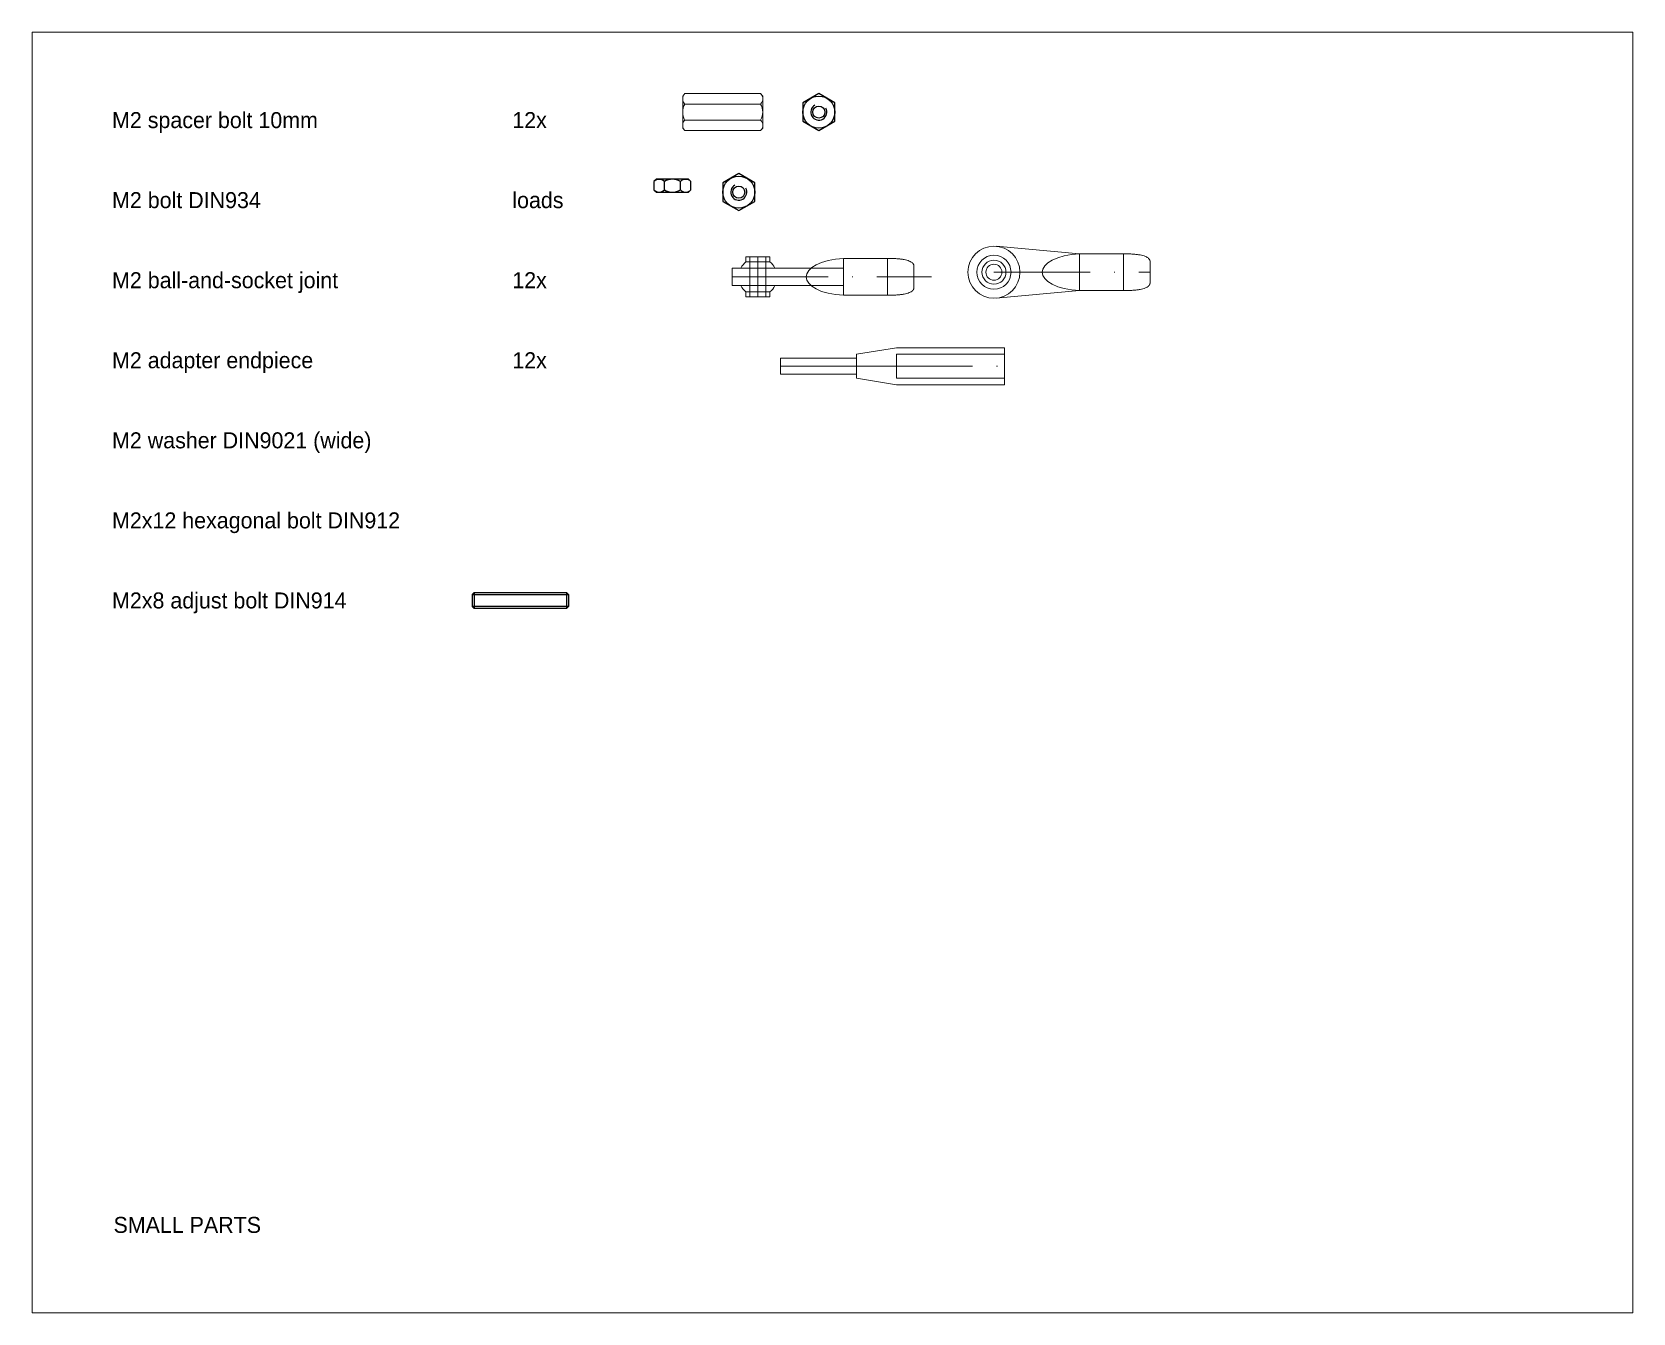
# Model space of a CAD drawing. Header units: millimetres. Extents: x -1272 to 1121, y -1543 to 520.
# Drawn here: x 100 to 300, y 360 to 520 of the extents above; entities that cross this region are included whole.
import ezdxf

# ---------------------------------------------------------------- set-up
doc = ezdxf.new("R2010")
doc.units = ezdxf.units.MM
doc.linetypes.add('ACAD_ISO04W100', pattern=[30, 24, -3, 0, -3])
doc.linetypes.add('ACAD_ISO10W100', pattern=[18, 12, -3, 0, -3])
doc.layers.get('0').update_dxf_attribs({"lineweight": 5, "true_color": 0xffffff})
doc.layers.add('NULL', color=4, linetype='Continuous', true_color=0x00ffff)
doc.styles.add('textstyle11', font='')
doc.styles.add('textstyle12', font='')
doc.styles.add('textstyle13', font='')
doc.styles.add('textstyle14', font='')
doc.styles.add('textstyle15', font='')
doc.styles.add('textstyle16', font='')
doc.styles.add('textstyle17', font='')
doc.styles.add('textstyle18', font='')
doc.styles.add('textstyle19', font='')
doc.styles.add('textstyle20', font='')
doc.styles.add('textstyle21', font='')
doc.styles.add('textstyle22', font='')
doc.styles.get('textstyle11').set_extended_font_data('Y14.5M-2009')
doc.styles.get('textstyle12').set_extended_font_data('Y14.5M-2009')
doc.styles.get('textstyle13').set_extended_font_data('Y14.5M-2009')
doc.styles.get('textstyle14').set_extended_font_data('Y14.5M-2009')
doc.styles.get('textstyle15').set_extended_font_data('Y14.5M-2009')
doc.styles.get('textstyle16').set_extended_font_data('Y14.5M-2009')
doc.styles.get('textstyle17').set_extended_font_data('Y14.5M-2009')
doc.styles.get('textstyle18').set_extended_font_data('Y14.5M-2009')
doc.styles.get('textstyle19').set_extended_font_data('Y14.5M-2009')
doc.styles.get('textstyle20').set_extended_font_data('Y14.5M-2009')
doc.styles.get('textstyle21').set_extended_font_data('Y14.5M-2009')
doc.styles.get('textstyle22').set_extended_font_data('Y14.5M-2009')

# ---------------------------------------------------------------- blocks, each defined once
blk = doc.blocks.new('m2 spacer 10mm')
at = {"color": 4, "linetype": 'Continuous', "true_color": 0x00ffff}
for p, q in [((-2, 5), (-2.31, 4.73)), ((-2.31, 4.73), (-2.31, -4.73)), ((2, 5), (-2, 5)), ((-1, -4.73), (-1, 4.73)), ((1, -4.73), (1, 4.73)), ((2.31, 4.73), (2, 5)), ((2.31, -4.73), (2.31, 4.73)), ((-2.31, -4.73), (-2, -5)), ((-2, -5), (2, -5)), ((2, -5), (2.31, -4.73))]:
    blk.add_line(p, q, dxfattribs=at)
for centre, radius, start, end in [((-1.65, 4.07), 0.934, 45.4844, 134.5156), ((0, 3), 2, 60, 120), ((1.65, 4.07), 0.934, 45.4844, 134.5156), ((-1.65, -4.07), 0.934, 225.4844, 314.5156), ((0, -3), 2, 240, 300), ((1.65, -4.07), 0.934, 225.4844, 314.5156)]:
    blk.add_arc(centre, radius, start, end, dxfattribs=at)
blk = doc.blocks.new('M2_DIN934_t')
at = {"layer": 'NULL', "color": 4, "linetype": 'Continuous', "true_color": 0x00ffff}
for p, q in [((-1.154701, 2), (-2.309401, 0)), ((1.154701, 2), (-1.154701, 2)), ((2.309401, 0), (1.154701, 2)), ((-2.309401, 0), (-1.154701, -2)), ((1.154701, -2), (2.309401, 0)), ((-1.154701, -2), (1.154701, -2))]:
    blk.add_line(p, q, dxfattribs=at)
for radius in [2, 0.7545]:
    blk.add_circle((0, 0), radius, dxfattribs=at)
at = {"layer": 'NULL', "color": 2, "linetype": 'Continuous', "true_color": 0xffff00}
blk.add_arc((0, 0), 1, 90, 0, dxfattribs=at)
blk = doc.blocks.new('M2_DIN934_f')
at = {"layer": 'NULL', "color": 4, "linetype": 'Continuous', "true_color": 0x00ffff}
for p, q in [((-2, 1.6), (-2.309401, 1.332051)), ((-2.309401, 1.332051), (-2.309401, 0.267949)), ((-2.309401, 0.267949), (-2, 0)), ((2, 1.6), (-2, 1.6)), ((-2, 0), (2, 0)), ((-1, 0.267949), (-1, 1.332051)), ((1, 0.267949), (1, 1.332051)), ((2.309401, 1.332051), (2, 1.6)), ((2, 0), (2.309401, 0.267949)), ((2.309401, 0.267949), (2.309401, 1.332051))]:
    blk.add_line(p, q, dxfattribs=at)
for centre, radius, start, end in [((-1.654701, 0.666186), 0.933814, 45.484388, 134.515612), ((-1.654701, 0.933814), 0.933814, 225.484388, 314.515612), ((0, -0.4), 2, 60, 120), ((0, 2), 2, 240, 300), ((1.654701, 0.666186), 0.933814, 45.484388, 134.515612), ((1.654701, 0.933814), 0.933814, 225.484388, 314.515612)]:
    blk.add_arc(centre, radius, start, end, dxfattribs=at)
blk = doc.blocks.new('m2 adjust bolt')
at = {"layer": 'NULL', "color": 4, "linetype": 'Continuous', "true_color": 0x00ffff}
for p, q in [((-0.7545, 6), (-1, 5.7545)), ((0.7545, 6), (-0.7545, 6)), ((1, 5.7545), (0.7545, 6)), ((-1, -5.7545), (-1, 5.7545)), ((1, 5.7545), (-1, 5.7545)), ((1, 5.7545), (1, -5.7545)), ((-0.7545, -6), (-1, -5.7545)), ((1, -5.7545), (-1, -5.7545)), ((0.7545, -6), (-0.7545, -6)), ((1, -5.7545), (0.7545, -6))]:
    blk.add_line(p, q, dxfattribs=at)
at = {"layer": 'NULL', "color": 2, "linetype": 'Continuous', "true_color": 0xffff00}
for p, q in [((-0.7545, -6), (-0.7545, 6)), ((0.7545, 6), (0.7545, -6))]:
    blk.add_line(p, q, dxfattribs=at)

msp = doc.modelspace()

# ---------------------------------------------------------------- linework, layer by layer
for p, q in [((100, 520), (300, 520)), ((100, 360), (100, 520)), ((300, 520), (300, 360)), ((230.87, 492.3), (220.46, 493.24)), ((230.87, 492.3), (236.37, 492.3)), ((230.87, 492.3), (230.87, 487.7)), ((236.37, 492.3), (236.37, 487.7)), ((187.45, 490.52), (201.38, 490.52)), ((187.45, 490.52), (187.45, 488.32)), ((189.18, 491.92), (192.18, 491.92)), ((189.18, 491.92), (189.18, 491.29)), ((189.18, 491.29), (192.18, 491.29)), ((189.68, 491.92), (189.68, 486.92)), ((190.68, 491.92), (190.68, 486.92)), ((191.68, 491.92), (191.68, 486.92)), ((192.18, 491.92), (192.18, 491.29)), ((201.38, 491.72), (206.88, 491.72)), ((201.38, 491.72), (201.38, 487.12)), ((206.88, 491.72), (206.88, 487.12)), ((210.18, 490.74), (210.18, 488.09)), ((239.67, 491.32), (239.67, 488.68)), ((187.45, 488.32), (201.38, 488.32)), ((189.18, 487.54), (189.18, 486.92)), ((189.18, 487.54), (192.18, 487.54)), ((189.18, 486.92), (192.18, 486.92)), ((192.18, 487.54), (192.18, 486.92)), ((201.38, 487.12), (206.88, 487.12)), ((230.87, 487.7), (220.46, 486.76)), ((230.87, 487.7), (236.37, 487.7)), ((203, 479.75), (208, 480.55)), ((208, 480.55), (221.5, 480.55)), ((221.5, 480.55), (221.5, 475.95)), ((203, 479.25), (193.5, 479.25)), ((193.5, 479.25), (193.5, 477.25)), ((203, 476.75), (203, 479.75)), ((208, 479.75), (221.5, 479.75)), ((208, 476.75), (208, 479.75)), ((193.5, 477.25), (203, 477.25)), ((203, 476.75), (208, 475.95)), ((208, 476.75), (221.5, 476.75)), ((208, 475.95), (221.5, 475.95)), ((300, 360), (100, 360))]:
    msp.add_line(p, q)
at = {"linetype": 'ACAD_ISO10W100'}
for p, q in [((220.17, 490), (239.67, 490)), ((187.45, 489.42), (212.37, 489.42))]:
    msp.add_line(p, q, dxfattribs=at)
at = {"linetype": 'ACAD_ISO04W100'}
msp.add_line((193.5, 478.25), (221.5, 478.25), dxfattribs=at)
for radius in [3.25, 2.13, 1.5, 1]:
    msp.add_circle((220.17, 490), radius)
for start, end in [(128.6822, 152.7204), (27.2796, 51.3178), (207.2796, 231.3178), (308.6822, 332.7204)]:
    msp.add_arc((190.68, 489.42), 2.4, start, end)
for points, degree in [([(230.87, 492.3), (228.03, 492.22), (226.16, 491.04), (226.21, 490)], 3), ([(236.37, 492.3), (239.67, 492.3), (239.67, 491.32)], 2), ([(201.38, 491.72), (198.53, 491.64), (196.67, 490.46), (196.72, 489.42)], 3), ([(206.88, 491.72), (210.18, 491.72), (210.18, 490.74)], 2), ([(230.87, 487.7), (228.03, 487.78), (226.16, 488.96), (226.21, 490)], 3), ([(201.38, 487.12), (198.53, 487.2), (196.67, 488.37), (196.72, 489.42)], 3), ([(206.88, 487.12), (210.18, 487.12), (210.18, 488.09)], 2), ([(236.37, 487.7), (239.67, 487.7), (239.67, 488.68)], 2)]:
    msp.add_open_spline(points, degree=degree)

# ---------------------------------------------------------------- block references
for name, p, rotation in [('m2 spacer 10mm', (186.29, 510), 90), ('M2_DIN934_t', (198.29, 510), 30), ('M2_DIN934_t', (188.29, 500), 30), ('m2 adjust bolt', (161, 449), 90)]:
    msp.add_blockref(name, p, dxfattribs=dict(rotation=rotation))
msp.add_blockref('M2_DIN934_f', (180, 500))

# ---------------------------------------------------------------- texts
at = {"char_height": 1, "attachment_point": 1}
for s, insert, style in [('\\H2;M2 spacer bolt 10mm', (110, 510), 'textstyle11'), ('\\H2;12x', (160, 510), 'textstyle16'), ('\\H2;M2 bolt DIN934', (110, 500), 'textstyle13'), ('\\H2;loads', (160, 500), 'textstyle17'), ('\\c0;\\H2;M2 ball-and-socket joint', (110, 490), 'textstyle14'), ('\\H2;12x', (160, 490), 'textstyle18'), ('\\H2;M2 adapter endpiece', (110, 480), 'textstyle15'), ('\\H2;12x', (160, 480), 'textstyle19'), ('\\H2;M2 washer DIN9021 (wide)', (110, 470), 'textstyle20'), ('\\H2;M2x12 hexagonal bolt DIN912', (110, 460), 'textstyle21'), ('\\H2;M2x8 adjust bolt DIN914', (110, 450), 'textstyle22'), ('\\H2;SMALL PARTS', (110.18, 372), 'textstyle12')]:
    msp.add_mtext(s, dxfattribs=dict(at, insert=insert, style=style))

doc.saveas('drawing.dxf')
